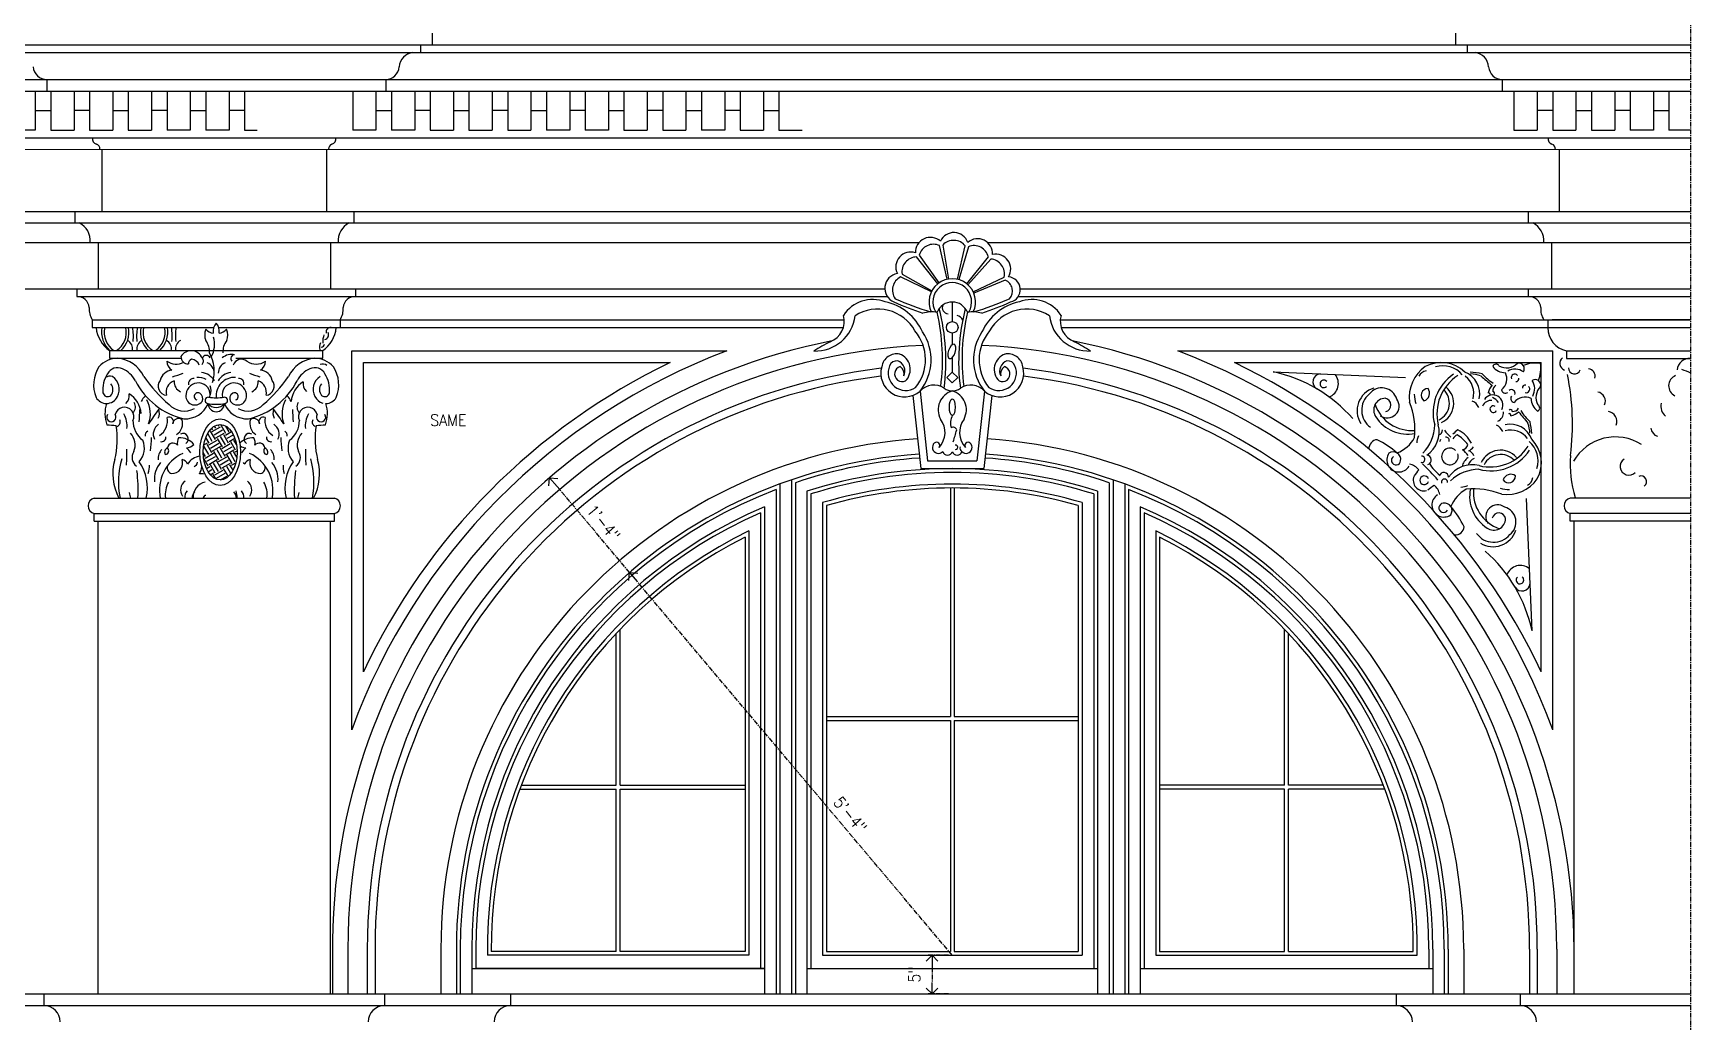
# Model space of a CAD drawing. Header units: inches. Extents: x 10 to 565, y 33 to 838.
# Drawn here: x 331 to 544.9, y 251.2 to 378.8 of the extents above; entities that cross this region are included whole.
import ezdxf

# ---------------------------------------------------------------- set-up
doc = ezdxf.new("R2010")
doc.units = ezdxf.units.IN
doc.header["$LTSCALE"] = 0.5
doc.header["$MEASUREMENT"] = 0
doc.linetypes.add('CENTER', pattern=[2, 1.25, -0.25, 0.25, -0.25])
for name, color, linetype in [('A-ANNO-DIMS', 7, 'Continuous'), ('A-ANNO-NOTE', 7, 'Continuous'), ('A-ANNO-NOTE-FINE', 8, 'Continuous'), ('A-ELEV', 2, 'Continuous'), ('A-ELEV-FNSH', 2, 'Continuous'), ('A-GLAZ-PRHT', 3, 'Continuous')]:
    doc.layers.add(name, color=color, linetype=linetype)
doc.styles.add('NOTE', font='romans.shx', dxfattribs={"width": 0.9})
doc.dimstyles.new('A5-16', dxfattribs={"dimscale": 16, "dimtxt": 0.09375, "dimasz": 0.09375, "dimexe": 0.03125, "dimexo": 0.03125, "dimgap": 0.03125, "dimtad": 1, "dimdec": 4, "dimzin": 3, "dimdsep": 46, "dimlunit": 4, "dimtxsty": 'NOTE', "dimblk1": 'OPEN90', "dimblk2": 'OPEN90', "dimsah": 1, "dimcen": 0.09375, "dimclrd": 256, "dimclre": 256, "dimclrt": 256, "dimaunit": 1, "dimadec": 3, "dimazin": 0, "dimtfac": 0.7, "dimtdec": 4, "dimtmove": 2, "dimatfit": 3, "dimldrblk": 'OPEN90', "dimfxl": 0, "dimfrac": 1, "dimtolj": 1, "dimtzin": 1, "dimlwd": -1, "dimlwe": -1, "dimarcsym": 0})
doc.dimstyles.new('A5-16$0', dxfattribs={"dimscale": 16, "dimtxt": 0.09375, "dimasz": 0.09375, "dimexe": 0.03125, "dimexo": 0.03125, "dimgap": 0.03125, "dimtad": 1, "dimdec": 4, "dimzin": 3, "dimdsep": 46, "dimlunit": 4, "dimtxsty": 'NOTE', "dimblk1": 'OPEN90', "dimblk2": 'OPEN90', "dimsah": 1, "dimcen": 0.09375, "dimclrd": 256, "dimclre": 256, "dimclrt": 256, "dimaunit": 1, "dimadec": 3, "dimazin": 0, "dimtfac": 0.7, "dimtdec": 4, "dimtmove": 2, "dimatfit": 3, "dimldrblk": 'OPEN90', "dimfxl": 0, "dimfrac": 1, "dimtolj": 1, "dimtzin": 1, "dimlwd": -1, "dimlwe": -1, "dimarcsym": 0})

# ---------------------------------------------------------------- blocks, each defined once
blk = doc.blocks.new('_Open90')
at = {"color": 0, "lineweight": -2}
for p, q in [((0, 0), (-1, 0)), ((-0.5, 0.5), (0, 0)), ((0, 0), (-0.5, -0.5))]:
    blk.add_line(p, q, dxfattribs=at)
blk = doc.blocks.new('*D81')
at = {"layer": 'A-ANNO-DIMS', "linetype": 'CENTER'}
for p, q in [((449.1, 259.81), (446.49, 259.81)), ((446.99, 258.31), (446.99, 256.31)), ((449.1, 254.81), (446.49, 254.81))]:
    blk.add_line(p, q, dxfattribs=at)
at = {"layer": 'Defpoints', "color": 0, "linetype": 'CENTER'}
for p in [(449.6, 259.81), (446.99, 254.81), (449.6, 254.81)]:
    blk.add_point(p, dxfattribs=at)
at = {"layer": 'A-ANNO-DIMS', "linetype": 'CENTER', "xscale": 1.5, "yscale": 1.5, "zscale": 1.5}
for p, rotation in [((446.99, 259.81), 90), ((446.99, 254.81), 270)]:
    blk.add_blockref('_Open90', p, dxfattribs=dict(at, rotation=rotation))
at = {"layer": 'A-ANNO-DIMS', "linetype": 'CENTER', "insert": (444.72, 257.31), "char_height": 1.5, "attachment_point": 5, "rotation": 90, "style": 'NOTE'}
blk.add_mtext('\\A1;5"', dxfattribs=at)
blk = doc.blocks.new('*D82')
at = {"layer": 'A-ANNO-DIMS', "linetype": 'CENTER'}
blk.add_line((449.6, 259.81), (408.92, 308.06), dxfattribs=at)
at = {"layer": 'Defpoints', "color": 0, "linetype": 'CENTER'}
for p in [(407.96, 309.21), (449.6, 259.81)]:
    blk.add_point(p, dxfattribs=at)
at = {"layer": 'A-ANNO-DIMS', "linetype": 'CENTER', "xscale": 1.5, "yscale": 1.5, "zscale": 1.5, "rotation": 130.1332899804169}
blk.add_blockref('_Open90', (407.96, 309.21), dxfattribs=at)
at = {"layer": 'A-ANNO-DIMS', "linetype": 'CENTER', "insert": (436.43, 277.94), "char_height": 1.5, "attachment_point": 5, "rotation": 310.1333, "style": 'NOTE'}
blk.add_mtext('\\A1;5\'-4"', dxfattribs=at)
blk = doc.blocks.new('*D83')
at = {"layer": 'A-ANNO-DIMS', "linetype": 'CENTER'}
blk.add_line((407.96, 309.21), (398.61, 320.3), dxfattribs=at)
at = {"layer": 'Defpoints', "color": 0, "linetype": 'CENTER'}
for p in [(397.64, 321.44), (407.96, 309.21)]:
    blk.add_point(p, dxfattribs=at)
at = {"layer": 'A-ANNO-DIMS', "linetype": 'CENTER', "xscale": 1.5, "yscale": 1.5, "zscale": 1.5, "rotation": 130.1332899804154}
blk.add_blockref('_Open90', (397.64, 321.44), dxfattribs=at)
at = {"layer": 'A-ANNO-DIMS', "linetype": 'CENTER', "insert": (404.59, 315.62), "char_height": 1.5, "attachment_point": 5, "rotation": 310.1333, "style": 'NOTE'}
blk.add_mtext('\\A1;1\'-4"', dxfattribs=at)

msp = doc.modelspace()

# ---------------------------------------------------------------- hatches: boundary and pattern name
at = {"layer": 'A-ELEV-FNSH'}
h = msp.add_hatch(dxfattribs=at)
h.set_pattern_fill('EARTH', color=256, scale=5, angle=30, style=0)
h.set_pattern_definition([(30, (-2.5947, -2.3185), (0.4575318, 1.7075318), [1.25, -1.25]), (30, (-2.8291, -1.9126), (0.4575318, 1.7075318), [1.25, -1.25]), (30, (-3.0635, -1.5066), (0.4575318, 1.7075318), [1.25, -1.25]), (120, (-3.0063, -1.2932), (-1.7075318, 0.4575318), [1.25, -1.25]), (120, (-2.6004, -1.0588), (-1.7075318, 0.4575318), [1.25, -1.25]), (120, (-2.1944, -0.8244), (-1.7075318, 0.4575318), [1.25, -1.25])])
edge = h.paths.add_edge_path()
edge.add_ellipse((355.11896, 324.73193), major_axis=(0, -3.57769), ratio=0.609529542, start_angle=0, end_angle=360)

# ---------------------------------------------------------------- linework, layer by layer
at = {"layer": 'A-ANNO-NOTE-FINE', "linetype": 'CENTER'}
msp.add_line((544.85043, 570.38376), (544.85043, 37.57692), dxfattribs=at)
at = {"layer": 'A-ELEV'}
for p, q in [((382.4794, 378.80969), (382.4794, 377.30969)), ((514.56335, 378.80969), (514.56335, 377.30969)), ((228.47461, 377.31194), (544.85043, 377.31194)), ((380.9794, 377.30969), (380.9794, 376.30969)), ((516.06335, 377.30969), (516.06335, 376.30969)), ((229.97461, 376.31194), (544.85043, 376.31194)), ((234.47461, 372.81194), (544.85043, 372.81194)), ((332.72777, 372.80969), (332.72777, 371.30969)), ((376.4794, 372.80969), (376.4794, 371.30969)), ((520.56335, 372.80969), (520.56335, 371.30969)), ((234.47461, 371.31194), (544.85043, 371.31194)), ((331.25677, 371.31194), (331.25677, 366.31194)), ((333.25677, 371.31194), (333.25677, 366.31194)), ((336.25677, 371.31194), (336.25677, 366.31194)), ((338.25677, 371.31194), (338.25677, 366.31194)), ((341.25677, 371.31194), (341.25677, 366.31194)), ((343.25677, 371.31194), (343.25677, 366.31194)), ((346.25677, 371.31194), (346.25677, 366.31194)), ((348.25677, 371.31194), (348.25677, 366.31194)), ((351.25677, 371.31194), (351.25677, 366.31194)), ((353.25677, 371.31194), (353.25677, 366.31194)), ((356.25677, 371.31194), (356.25677, 366.31194)), ((358.25677, 371.31194), (358.25677, 366.31194)), ((372.22624, 371.31194), (372.22624, 366.31194)), ((375.22624, 371.31194), (375.22624, 366.31194)), ((377.22624, 371.31194), (377.22624, 366.31194)), ((380.22624, 371.31194), (380.22624, 366.31194)), ((382.22624, 371.31194), (382.22624, 366.31194)), ((385.22624, 371.31194), (385.22624, 366.31194)), ((387.22624, 371.31194), (387.22624, 366.31194)), ((390.22624, 371.31194), (390.22624, 366.31194)), ((392.22624, 371.31194), (392.22624, 366.31194)), ((395.22624, 371.31194), (395.22624, 366.31194)), ((397.22624, 371.31194), (397.22624, 366.31194)), ((400.22624, 371.31194), (400.22624, 366.31194)), ((402.22624, 371.31194), (402.22624, 366.31194)), ((405.22624, 371.31194), (405.22624, 366.31194)), ((407.22624, 371.31194), (407.22624, 366.31194)), ((410.22624, 371.31194), (410.22624, 366.31194)), ((412.22624, 371.31194), (412.22624, 366.31194)), ((415.22624, 371.31194), (415.22624, 366.31194)), ((417.22624, 371.31194), (417.22624, 366.31194)), ((420.22624, 371.31194), (420.22624, 366.31194)), ((422.22624, 371.31194), (422.22624, 366.31194)), ((425.22624, 371.31194), (425.22624, 366.31194)), ((427.22624, 371.31194), (427.22624, 366.31194)), ((522.09235, 371.31194), (522.09235, 366.31194)), ((525.09235, 371.31194), (525.09235, 366.31194)), ((527.09235, 371.31194), (527.09235, 366.31194)), ((530.09235, 371.31194), (530.09235, 366.31194)), ((532.09235, 371.31194), (532.09235, 366.31194)), ((535.09235, 371.31194), (535.09235, 366.31194)), ((537.09235, 371.31194), (537.09235, 366.31194)), ((540.09235, 371.31194), (540.09235, 366.31194)), ((542.09235, 371.31194), (542.09235, 366.31194)), ((331.25677, 368.81194), (333.25677, 368.81194)), ((338.25677, 368.81194), (336.25677, 368.81194)), ((341.25677, 368.81194), (343.25677, 368.81194)), ((348.25677, 368.81194), (346.25677, 368.81194)), ((351.25677, 368.81194), (353.25677, 368.81194)), ((358.25677, 368.81194), (356.25677, 368.81194)), ((375.22624, 368.81194), (377.22624, 368.81194)), ((382.22624, 368.81194), (380.22624, 368.81194)), ((385.22624, 368.81194), (387.22624, 368.81194)), ((392.22624, 368.81194), (390.22624, 368.81194)), ((395.22624, 368.81194), (397.22624, 368.81194)), ((402.22624, 368.81194), (400.22624, 368.81194)), ((405.22624, 368.81194), (407.22624, 368.81194)), ((412.22624, 368.81194), (410.22624, 368.81194)), ((415.22624, 368.81194), (417.22624, 368.81194)), ((422.22624, 368.81194), (420.22624, 368.81194)), ((425.22624, 368.81194), (427.22624, 368.81194)), ((527.09235, 368.81194), (525.09235, 368.81194)), ((530.09235, 368.81194), (532.09235, 368.81194)), ((537.09235, 368.81194), (535.09235, 368.81194)), ((540.09235, 368.81194), (542.09235, 368.81194)), ((331.25677, 366.31194), (328.25677, 366.31194)), ((333.25677, 366.31194), (336.25677, 366.31194)), ((338.25677, 366.31194), (341.25677, 366.31194)), ((343.25677, 366.31194), (346.25677, 366.31194)), ((351.25677, 366.31194), (348.25677, 366.31194)), ((356.25677, 366.31194), (353.25677, 366.31194)), ((358.25677, 366.31194), (359.87056, 366.31194)), ((375.22624, 366.31194), (372.22624, 366.31194)), ((380.22624, 366.31194), (377.22624, 366.31194)), ((382.22624, 366.31194), (385.22624, 366.31194)), ((387.22624, 366.31194), (390.22624, 366.31194)), ((392.22624, 366.31194), (395.22624, 366.31194)), ((400.22624, 366.31194), (397.22624, 366.31194)), ((405.22624, 366.31194), (402.22624, 366.31194)), ((407.22624, 366.31194), (410.22624, 366.31194)), ((412.22624, 366.31194), (415.22624, 366.31194)), ((420.22624, 366.31194), (417.22624, 366.31194)), ((422.22624, 366.31194), (425.22624, 366.31194)), ((427.22624, 366.31194), (430.22624, 366.31194)), ((522.09235, 366.31194), (525.09235, 366.31194)), ((527.09235, 366.31194), (530.09235, 366.31194)), ((532.09235, 366.31194), (535.09235, 366.31194)), ((540.09235, 366.31194), (537.09235, 366.31194)), ((544.85043, 366.31194), (542.09235, 366.31194)), ((238.47461, 365.31194), (544.85043, 365.31194)), ((239.93143, 363.82499), (544.85043, 363.81349)), ((339.85043, 363.82122), (339.85043, 355.81194)), ((368.85043, 363.82013), (368.85043, 355.81194)), ((527.93916, 363.82794), (527.93916, 355.81194)), ((235.94647, 355.81194), (544.85043, 355.81194)), ((336.35043, 355.81194), (336.35043, 354.31194)), ((372.35043, 355.80969), (372.35043, 354.30969)), ((523.93916, 355.81194), (523.93916, 354.31194)), ((237.44647, 354.31194), (544.85043, 354.31194)), ((239.94647, 351.81194), (445.33175, 351.81194)), ((339.35043, 351.81194), (339.35043, 345.81194)), ((369.35043, 351.81194), (369.35043, 345.81194)), ((454.13023, 351.81194), (544.85043, 351.81194)), ((526.93916, 351.81194), (526.93916, 345.81194)), ((242.85043, 345.81194), (440.89634, 345.81194)), ((336.60358, 345.80969), (336.60358, 344.80969)), ((336.60358, 344.80969), (372.60358, 344.80969)), ((372.60358, 345.80969), (372.60358, 344.80969)), ((372.60358, 344.80969), (441.22883, 344.80969)), ((458.10017, 344.80969), (544.85043, 344.80969)), ((458.36881, 345.81194), (544.85043, 345.81194)), ((523.93916, 345.80969), (523.93916, 344.80969)), ((338.60358, 341.80969), (370.60358, 341.80969)), ((338.60358, 341.80969), (338.60358, 340.80969)), ((338.60358, 340.80969), (354.28672, 340.80969)), ((354.9342, 340.80969), (370.60358, 340.80969)), ((370.60358, 341.80969), (370.60358, 340.80969)), ((370.60358, 341.80969), (435.66263, 341.80969)), ((370.60358, 340.80969), (435.5533, 340.80969)), ((463.53822, 341.80969), (544.85043, 341.80969)), ((463.64755, 340.80969), (544.85043, 340.80969)), ((526.43918, 341.80969), (526.43918, 340.80969)), ((544.85043, 341.80969), (527.03188, 341.80969)), ((340.85358, 336.85077), (350.06966, 336.85077)), ((340.85364, 337.85077), (368.35358, 337.85077)), ((340.85384, 337.85077), (340.85384, 336.85077)), ((357.13469, 336.85077), (368.35358, 336.85077)), ((368.35358, 336.85077), (368.35358, 337.85077)), ((372.10358, 337.80969), (420.50953, 337.80969)), ((372.10358, 288.89594), (372.10358, 337.80969)), ((373.60358, 296.38861), (373.60358, 336.30969)), ((373.60358, 336.30969), (413.19489, 336.30969)), ((478.69132, 337.80969), (527.09727, 337.80969)), ((486.00596, 336.30969), (525.59727, 336.30969)), ((525.59727, 296.38861), (525.59727, 336.30969)), ((527.09727, 288.89594), (527.09727, 337.80969)), ((528.85043, 337.80969), (528.85043, 336.83072)), ((528.85043, 337.80969), (544.85043, 337.80969)), ((528.85043, 336.83072), (544.85043, 336.83072)), ((428.85043, 321.15508), (428.85043, 254.81194)), ((470.35043, 321.15508), (470.35043, 254.81194)), ((338.85043, 318.80969), (369.85043, 318.80969)), ((426.85043, 319.89703), (426.85043, 254.81194)), ((427.35043, 320.62004), (427.35043, 254.81194)), ((429.35043, 320.79684), (429.35043, 254.81194)), ((430.85043, 319.70908), (430.85043, 254.81194)), ((431.35043, 319.34201), (431.35043, 258.11223)), ((467.85043, 319.34201), (467.85043, 258.11223)), ((468.35043, 319.70908), (468.35043, 254.81194)), ((469.85043, 320.79684), (469.85043, 254.81194)), ((471.85043, 320.62004), (471.85043, 254.81194)), ((472.35043, 319.89703), (472.35043, 254.81194)), ((544.85043, 318.80969), (529.35043, 318.80969)), ((338.85043, 315.80969), (338.85043, 316.80969)), ((338.85043, 316.80969), (369.85043, 316.80969)), ((369.85043, 315.80969), (369.85043, 316.80969)), ((424.85043, 316.9122), (424.85043, 258.11223)), ((425.35043, 317.67305), (425.35043, 254.81194)), ((473.85043, 317.67305), (473.85043, 254.81194)), ((474.35043, 316.9122), (474.35043, 258.11223)), ((529.35043, 315.80969), (529.35043, 316.80969)), ((544.85043, 316.80969), (529.35043, 316.80969)), ((338.85043, 315.80969), (369.85043, 315.80969)), ((339.35043, 254.81194), (339.35043, 315.80969)), ((369.35043, 254.81194), (369.35043, 315.80969)), ((544.85043, 315.80969), (529.35043, 315.80969)), ((529.85043, 254.81194), (529.85043, 315.80969)), ((369.60358, 259.90147), (369.60358, 254.81194)), ((371.60043, 260.61223), (371.60043, 254.81194)), ((374.10043, 260.61223), (374.10043, 254.81194)), ((375.10043, 260.61223), (375.10043, 254.81194)), ((383.60043, 260.61223), (383.60043, 254.81194)), ((385.60043, 260.61223), (385.60043, 254.81194)), ((386.10043, 260.61223), (386.10043, 254.81194)), ((387.60043, 260.61223), (387.60043, 254.81194)), ((388.10043, 260.61223), (388.10043, 258.11223)), ((511.10043, 260.61223), (511.10043, 258.11223)), ((511.60043, 260.61223), (511.60043, 254.81194)), ((513.10043, 260.61223), (513.10043, 254.81194)), ((513.60043, 260.61223), (513.60043, 254.81194)), ((515.60043, 260.61223), (515.60043, 254.81194)), ((524.10043, 260.61223), (524.10043, 254.81194)), ((525.10043, 260.61223), (525.10043, 254.81194)), ((527.60043, 260.61223), (527.60043, 254.81194)), ((387.60043, 258.11223), (425.35043, 258.11223)), ((425.35043, 258.11223), (388.10043, 258.11223)), ((430.85043, 258.11223), (468.35043, 258.11223)), ((473.85043, 258.11223), (511.60043, 258.11223)), ((143.44647, 254.81194), (544.85043, 254.81194)), ((332.3812, 254.81194), (332.3812, 253.31194)), ((376.31965, 254.81194), (376.31965, 253.31194)), ((392.57281, 254.81194), (392.57281, 253.31194)), ((506.8812, 254.81194), (506.8812, 253.31194)), ((522.8812, 254.81194), (522.8812, 253.31194)), ((143.44647, 253.31194), (544.85043, 253.31194))]:
    msp.add_line(p, q, dxfattribs=at)
for centre, radius, start, end in [((332.78406, 374.61837), 1.80955, 185.094531, 268.2172857), ((376.4231, 374.61837), 1.80955, 271.7827143, 354.905469), ((380.22105, 374.32435), 2, 96.9399312, 176.1774463), ((516.82169, 374.32435), 2, 3.8225537, 83.0600688), ((520.61965, 374.61837), 1.80955, 185.094531, 268.2172857), ((339.32852, 365.17429), 0.69503, 168.7662466, 255.8966922), ((338.858, 363.8181), 0.74563, 0.240314, 66.1781624), ((369.84285, 363.8181), 0.74563, 113.8218376, 179.759686), ((369.37234, 365.17429), 0.69503, 284.1033078, 11.2337534), ((527.1641, 365.17429), 0.69503, 168.7662466, 255.8966922), ((526.69358, 363.8181), 0.74563, 359.353784, 66.1781624), ((335.79119, 352.01235), 2.56707, 355.5224479, 63.6119605), ((372.90966, 352.01235), 2.56707, 116.3880395, 184.4775521), ((523.37993, 352.01235), 2.56707, 355.5224479, 63.6119605), ((336.70513, 343.29682), 1.51628, 4.0934716, 93.8398756), ((372.50204, 343.29682), 1.51628, 86.1601244, 175.9065284), ((524.04071, 343.29682), 1.51628, 4.0934716, 93.8398756), ((340.80622, 343.18708), 2.59785, 175.1868442, 212.0191393), ((368.40094, 343.18708), 2.59785, 327.9808607, 4.8131558), ((528.14181, 343.18708), 2.59785, 175.1868442, 212.0191393), ((343.21646, 341.24525), 4.13586, 186.0451037, 235.1591468), ((365.99052, 341.24531), 4.13606, 304.8432171, 353.9542978), ((529.52524, 340.8211), 3.08609, 180.2117306, 257.3694005), ((449.60043, 260.61223), 80, 101.1626214, 180.5090494), ((449.60043, 260.61223), 78, 92.7673259, 180), ((449.60043, 260.61223), 78, 0, 87.2326741), ((449.29932, 260.10855), 80.55268, 0.3582594, 78.6966124), ((341.9105, 333.63019), 3.22058, 90, 139.1265404), ((367.29666, 333.63019), 3.22058, 40.8734596, 90), ((449.60043, 260.61223), 82.49684, 110.6482888, 159.9496366), ((449.60043, 260.61223), 83.99684, 115.6845162, 154.7907531), ((449.60043, 260.61223), 82.49684, 20.0503634, 69.3517112), ((449.60043, 260.61223), 83.99684, 25.2092469, 64.3154838), ((343.01064, 333.42111), 4.22678, 146.764886, 202.4719967), ((366.19653, 333.42111), 4.22678, 337.5280033, 33.235114), ((449.60043, 260.61223), 75.5, 96.9680203, 180), ((449.60043, 260.61223), 74.5, 97.0948054, 180), ((449.60043, 260.61223), 75.5, 0, 83.0319797), ((449.60043, 260.61223), 74.5, 0, 82.9051946), ((340.48982, 332.59319), 1.59333, 209.6280819, 268.4667845), ((368.71735, 332.59319), 1.59333, 271.5332155, 330.3719181), ((344.52486, 329.71129), 4.2766, 162.2059165, 199.7292631), ((364.68231, 329.71129), 4.2766, 340.2707369, 17.7940835), ((342.60937, 351.40943), 23.23782, 264.7901985, 267.7689725), ((330.41643, 326.4613), 11.4198, 346.4194237, 8.7028678), ((378.79074, 326.4613), 11.4198, 171.2971322, 193.5805763), ((366.5978, 351.40943), 23.23782, 272.2310275, 275.2098015), ((449.60043, 260.61223), 66, 93.8998947, 180), ((449.60043, 260.61223), 66, 0, 86.1001053), ((347.91945, 321.93863), 6.66198, 163.9564642, 208.0129101), ((361.28772, 321.93863), 6.66198, 331.9870899, 16.0435358), ((449.60043, 260.61223), 64, 93.8266183, 180), ((449.60043, 260.61223), 63.5, 93.8075773, 108.5962718), ((449.60043, 260.61223), 63.5, 71.4037282, 86.1924227), ((449.60043, 260.61223), 64, 0, 86.1733817), ((449.60043, 260.61223), 62, 72.3970267, 107.6029733), ((449.60043, 260.61223), 61.5, 72.7376172, 107.2623828), ((339.10043, 317.80969), 1.03078, 104.0362435, 255.9637565), ((369.60043, 317.80969), 1.03078, 284.0362435, 75.9637565), ((449.60043, 260.61223), 63.5, 110.9938486, 180), ((449.60043, 260.61223), 63.5, 0, 69.0061514), ((529.60043, 317.80969), 1.03078, 104.0362435, 255.9637565), ((449.60043, 260.61223), 62, 113.0247693, 180), ((449.60043, 260.61223), 61.5, 113.7307425, 180), ((449.60043, 260.61223), 62, 0, 66.9752307), ((449.60043, 260.61223), 61.5, 0, 66.2692575), ((332.3812, 251.21194), 2.1, 0, 90), ((376.31965, 251.21194), 2.1, 90, 180), ((392.57281, 251.21194), 2.1, 90, 180), ((506.8812, 251.21194), 2.1, 0, 90), ((522.8812, 251.21194), 2.1, 0, 90)]:
    msp.add_arc(centre, radius, start, end, dxfattribs=at)
at = {"layer": 'A-ELEV-FNSH'}
for p, q in [((448.95567, 347.05027), (447.96586, 351.38691)), ((448.371, 351.46195), (449.11392, 347.08067)), ((450.29244, 347.03947), (451.27683, 351.35237)), ((451.67363, 351.24869), (450.44758, 346.99828)), ((447.74329, 346.47644), (444.98792, 349.93156)), ((445.32355, 350.16857), (447.8729, 346.57306)), ((451.48794, 346.45218), (454.26081, 349.92924)), ((454.57153, 349.66058), (451.60951, 346.34829)), ((446.90069, 345.42858), (442.91327, 347.34882)), ((443.11503, 347.70754), (446.97524, 345.57241)), ((452.3095, 345.40913), (456.29193, 347.32697)), ((456.44155, 346.94656), (452.37415, 345.26337)), ((449.60043, 344.10733), (449.60043, 341.58137)), ((449.60043, 340.10041), (449.60043, 338.60855)), ((449.60043, 336.93313), (449.60043, 335.07847)), ((491.00268, 335.11101), (508.09672, 334.38359)), ((444.49896, 332.0588), (445.53242, 322.61223)), ((445.43786, 332.61726), (446.42302, 323.61223)), ((453.76299, 332.61726), (452.77783, 323.61223)), ((454.70189, 332.0588), (453.66843, 322.61223)), ((446.42302, 323.61223), (452.77783, 323.61223)), ((445.53242, 322.61223), (453.66843, 322.61223)), ((524.42155, 301.68075), (523.69995, 318.77504))]:
    msp.add_line(p, q, dxfattribs=at)
msp.add_lwpolyline([(449.60043, 333.66426), (448.89332, 334.37136), (449.60043, 335.07847), (450.30753, 334.37136)], close=True, dxfattribs=at)
msp.add_circle((449.60043, 340.84089), 0.74048, dxfattribs=at)
for centre, radius, start, end in [((449.79875, 351.15034), 1.92261, 19.9679969, 154.7333519), ((446.76926, 350.53522), 1.92261, 47.4694275, 182.2347824), ((447.17102, 349.6363), 1.92261, 65.5801539, 163.9279664), ((449.77651, 350.15009), 1.92261, 38.7068209, 136.9738704), ((452.8709, 350.35918), 1.92261, 356.3838569, 131.1492119), ((452.39473, 349.46643), 1.92261, 13.9289049, 112.0283219), ((444.23459, 348.63816), 1.92261, 71.3909893, 206.1563443), ((445.01384, 348.00912), 1.92261, 90.7723137, 189.0247538), ((454.41517, 347.74434), 1.92261, 347.4620917, 85.3349422), ((455.2229, 348.36475), 1.92261, 328.2569708, 103.0223257), ((442.81724, 345.89291), 1.92261, 99.2298416, 247.2116163), ((443.80404, 345.64502), 1.92261, 117.6012663, 214.973854), ((449.60043, 344.12038), 3, 334.5294288, 205.4705712), ((449.60043, 344.12038), 2.5, 328.2809608, 211.7190392), ((455.84368, 345.55419), 1.51531, 318.1386925, 66.7616158), ((456.72794, 345.71463), 1.64376, 284.096823, 85.4643299), ((439.33566, 339.95503), 4.4815, 68.9242432, 147.3254994), ((458.29616, 380.7305), 39.59422, 246.0584289, 253.1856829), ((440.9047, 380.7305), 39.59422, 286.8143171, 293.9415711), ((459.86519, 339.95503), 4.4815, 32.6745006, 111.0757568), ((431.92019, 342.96947), 5.185, 268.0883457, 353.0406791), ((432.86711, 341.60936), 2.80269, 290.1847212, 15.8416729), ((440.00893, 337.74446), 5.45759, 28.9056082, 122.6192294), ((439.5416, 337.4549), 6.82809, 24.2567304, 78.1202439), ((458.14009, 380.30791), 39.59422, 246.0584289, 251.8483504), ((446.98362, 338.03508), 4.79603, 82.063982, 104.2239838), ((449.60043, 342.00142), 2.10591, 21.849655, 158.150345), ((421.26121, 336.70195), 27.07678, 352.6272583, 12.9832203), ((421.55822, 336.47155), 27.22116, 352.6803574, 14.4567947), ((449.12957, 343.38973), 0.81514, 156.0181912, 264.6231262), ((450.03461, 341.4188), 0.97812, 21.6186658, 78.9590014), ((477.64263, 336.47155), 27.22116, 165.5432053, 187.3196426), ((477.93964, 336.70195), 27.07678, 167.0167797, 187.3727417), ((452.21723, 338.03508), 4.79603, 75.7760162, 97.936018), ((441.06076, 380.30791), 39.59422, 288.1516496, 293.9415711), ((459.65925, 337.4549), 6.82809, 101.8797561, 155.7432696), ((459.19192, 337.74446), 5.45759, 57.3807706, 151.0943918), ((467.28066, 342.96947), 5.185, 186.9593209, 271.9116543), ((466.33374, 341.60936), 2.80269, 164.1583271, 249.8152788), ((343.02217, 340.21935), 3.21133, 169.4070377, 227.5247591), ((343.02217, 340.21935), 2.86982, 168.1291358, 235.6230181), ((340.13709, 340.21935), 2.86982, 304.3769819, 11.8708642), ((340.13709, 340.21935), 3.21133, 312.4752409, 10.5929623), ((338.44103, 339.73899), 5.47846, 352.5913028, 11.2703581), ((349.80473, 339.73899), 5.47846, 168.7296419, 187.4086972), ((348.02934, 340.21935), 3.21133, 169.4070377, 227.5247591), ((348.02934, 340.21935), 2.86982, 168.1291358, 235.6230181), ((345.14426, 340.21935), 2.86982, 304.3769819, 11.8708642), ((345.14426, 340.21935), 3.21133, 312.4752409, 10.5929623), ((343.44821, 339.73899), 5.47846, 352.5913028, 11.2703581), ((354.8119, 339.73899), 5.47846, 168.7296419, 187.4086972), ((354.92494, 339.84575), 1.80871, 155.5744742, 203.1651702), ((354.54222, 341.79599), 1.74457, 223.5649736, 259.5303353), ((355.88764, 340.30743), 1.67786, 139.5697698, 187.77443), ((353.33328, 340.30743), 1.67786, 352.22557, 40.4302302), ((354.6787, 341.79599), 1.74457, 280.4696647, 316.4350264), ((354.29598, 339.84575), 1.80871, 336.8348298, 24.4255258), ((368.50072, 339.89325), 0.61292, 282.0001005, 27.0328915), ((369.37726, 340.24114), 0.60148, 85.606661, 194.7308141), ((440.38068, 336.67603), 5.75759, 321.1722563, 40.0720221), ((440.39913, 336.66264), 6.46173, 321.2405272, 33.8297328), ((458.80172, 336.66264), 6.46173, 146.1702672, 218.7594728), ((458.82017, 336.67603), 5.75759, 139.9279779, 218.8277437), ((342.58308, 338.06298), 1.23844, 350.1337464, 61.8708896), ((345.58335, 338.06298), 1.23844, 118.1291104, 189.8662536), ((347.59026, 338.06298), 1.23844, 350.1337464, 61.8708896), ((350.59052, 338.06298), 1.23844, 118.1291104, 189.8662536), ((351.47614, 337.72565), 2.27456, 355.4823725, 38.2633861), ((351.08855, 338.67046), 3.30547, 330.916275, 15.848942), ((357.74478, 337.72565), 2.27456, 141.7366139, 184.5176275), ((369.06565, 338.29718), 1.11868, 151.3358642, 197.7738984), ((368.08343, 338.80488), 0.52155, 279.3067794, 344.6160621), ((371.15523, 339.02194), 2.7877, 162.0920215, 184.7320999), ((448.64421, 310.61409), 31.99835, 117.5703671, 121.8743359), ((450.55664, 310.61409), 31.99835, 58.1256641, 62.4296329), ((341.57128, 332.79221), 4.07271, 24.9747343, 85.2221995), ((349.44834, 338.18371), 2.08736, 234.7916115, 297.4073833), ((349.67592, 336.50806), 1.43137, 181.1949725, 236.2254371), ((350.9511, 337.0394), 0.9014, 177.402805, 273.7478439), ((351.37302, 336.28768), 1.54171, 21.7074002, 149.0641747), ((351.66744, 336.11302), 0.65797, 112.5669933, 177.6568266), ((351.35574, 335.58455), 1.13761, 19.9098014, 87.0172557), ((352.42795, 336.47319), 0.53895, 305.6477842, 45.5467363), ((353.31808, 336.68266), 0.54182, 22.4486235, 161.1279346), ((352.92764, 334.96312), 1.40667, 358.0588795, 68.5387487), ((349.44994, 335.18491), 4.90166, 342.7491275, 28.7640832), ((356.28565, 334.96312), 1.40667, 111.4612513, 181.9411205), ((356.57019, 335.63856), 1.71679, 75.9535064, 133.2238076), ((356.95746, 336.83444), 0.47049, 86.416305, 227.5518088), ((357.85756, 335.58455), 1.13761, 51.7730154, 160.0901986), ((359.76495, 338.18371), 2.08736, 234.7916115, 305.2083885), ((359.53737, 336.50806), 1.43137, 303.7745629, 358.8050275), ((367.6433, 332.79127), 4.07427, 94.8805731, 155.0208987), ((368.33264, 335.1806), 0.92839, 52.1896047, 110.8856607), ((442.43946, 335.46161), 1.97022, 78.4154579, 171.3063477), ((443.60775, 334.96921), 2.28144, 156.4203746, 303.4722725), ((442.43928, 335.52391), 0.98949, 83.1497134, 158.793342), ((442.08369, 335.18082), 1.40758, 334.5310167, 70.3381366), ((442.08706, 335.41565), 2.09629, 314.6019278, 70.5006099), ((455.5931, 334.96921), 2.28144, 236.5277275, 23.5796254), ((457.11379, 335.41565), 2.09629, 109.4993901, 225.3980722), ((457.11716, 335.18082), 1.40758, 109.6618634, 205.4689833), ((456.7614, 335.46161), 1.97022, 8.6936523, 101.5845421), ((456.76157, 335.52391), 0.98949, 21.206658, 96.8502866), ((512.69526, 331.96527), 4.33943, 45.6267393, 118.3535089), ((512.91066, 332.56062), 3.31834, 40.7689549, 106.5055025), ((519.76798, 335.6488), 0.43908, 29.5700069, 158.792104), ((521.12333, 337.57698), 1.96896, 240.3697903, 316.1342624), ((522.69422, 335.49823), 0.73016, 328.2054548, 101.9622966), ((524.88796, 332.14378), 4.09782, 81.1913052, 112.9255636), ((521.46579, 335.56712), 4.09782, 337.0549341, 8.7891925), ((528.94584, 336.18946), 0.94134, 129.2609263, 248.7003734), ((544.75136, 335.23222), 1.60031, 87.2768261, 175.6169225), ((343.84297, 332.76461), 3.87295, 147.712505, 185.3665516), ((340.88065, 333.62127), 0.92839, 69.1143393, 127.8103953), ((341.88503, 334.16356), 1.47683, 64.2757553, 153.0264417), ((340.17142, 332.86044), 1.93213, 330.9129618, 57.427037), ((341.0814, 332.3068), 3.49934, 28.0260673, 65.6171194), ((352.55782, 338.20991), 9.40676, 206.9199095, 257.0240366), ((361.42534, 345.78313), 19.70428, 214.8915539, 229.1310201), ((348.30937, 333.26189), 1.19422, 141.5874315, 263.7789039), ((349.04607, 333.60753), 1.71876, 95.5382894, 166.6674347), ((349.65352, 332.46974), 1.52559, 108.1909221, 195.0070019), ((344.26693, 350.1461), 16.37082, 286.7548966, 291.7116699), ((350.65544, 333.84903), 1.47984, 177.2868863, 243.9173882), ((351.69402, 333.57407), 0.66495, 85.6229774, 192.3820123), ((352.22451, 331.98235), 2.40607, 62.8442036, 92.8352965), ((352.54753, 332.92755), 2.07996, 28.4706421, 85.2201315), ((356.98878, 331.98235), 2.40607, 87.1647035, 185.3000892), ((356.66576, 332.92755), 2.07996, 94.7798685, 151.5293579), ((357.51927, 333.57407), 0.66495, 347.6179877, 94.3770226), ((356.65547, 338.20991), 9.40676, 282.9759634, 333.0800905), ((364.94636, 350.1461), 16.37082, 248.2883301, 253.2451034), ((358.55786, 333.84903), 1.47984, 296.0826118, 2.7131137), ((359.55977, 332.46974), 1.52559, 344.9929981, 71.8090779), ((360.16723, 333.60753), 1.71876, 13.3325653, 84.4617106), ((347.78796, 345.78313), 19.70428, 310.8689799, 325.1084461), ((360.90392, 333.26189), 1.19422, 276.2210961, 38.4125685), ((367.6555, 330.93592), 3.40223, 122.1934346, 174.1619636), ((368.1319, 332.3068), 3.49934, 114.3828806, 151.9739327), ((367.16546, 333.56368), 1.34627, 169.2379476, 228.2591172), ((367.32826, 334.16356), 1.47683, 26.9735583, 115.7242447), ((369.04188, 332.86044), 1.93213, 122.572963, 209.0870382), ((365.37032, 332.76461), 3.87295, 354.6334484, 32.287495), ((443.43123, 334.92242), 3.0562, 164.1054795, 311.0394857), ((443.14066, 334.81726), 0.9872, 105.1368362, 295.0738982), ((442.29274, 334.84683), 1.09585, 345.6662777, 57.4174789), ((455.76963, 334.92242), 3.0562, 228.9605143, 15.8945205), ((456.0602, 334.81726), 0.9872, 244.9261018, 74.8631638), ((456.90811, 334.84683), 1.09585, 122.5825211, 194.3337223), ((486.9859, 316.48866), 19.05063, 41.3327877, 77.827987), ((497.18278, 333.80681), 1.04678, 93.9554042, 238.239294), ((497.54742, 333.54829), 0.48889, 37.5046615, 316.765752), ((497.55494, 333.59828), 1.87278, 291.5879492, 38.730859), ((513.37217, 331.85079), 4.79232, 124.8394556, 187.8634338), ((511.01525, 333.8424), 1.40022, 100.1326925, 150.5785383), ((517.6212, 329.81751), 5.97456, 123.8343661, 195.1573453), ((517.97236, 329.69189), 5.83003, 122.3813008, 194.1050196), ((514.67914, 332.27068), 2.98732, 347.524571, 69.4050259), ((514.11381, 332.31712), 2.78662, 345.3454373, 52.4814512), ((515.33414, 322.45543), 12.67039, 77.9115154, 84.9671598), ((516.38664, 330.85856), 3.96604, 69.3435331, 88.535719), ((553.19981, 375.60842), 54.18804, 229.2302974, 231.2099479), ((522.75029, 339.05323), 6.3556, 221.4642029, 238.316249), ((520.99313, 337.00416), 2.02564, 216.2057235, 269.6204108), ((519.39958, 334.19532), 1.7636, 307.6950244, 26.3669877), ((522.23971, 333.52468), 1.91841, 55.9153787, 119.7252236), ((522.18605, 334.34706), 0.45633, 38.560148, 197.8309062), ((522.37094, 334.20898), 0.35377, 260.2945176, 12.3177482), ((524.8195, 333.37223), 0.73016, 348.0182011, 121.7750429), ((522.84579, 332.91839), 1.91841, 330.2552741, 34.065119), ((497.51435, 328.3271), 32.12274, 352.8391513, 11.5143058), ((529.88896, 335.59139), 0.76683, 177.9943863, 342.0076135), ((531.65292, 334.58538), 0.90335, 341.5638301, 85.8645948), ((543.4701, 333.29118), 1.4205, 112.0955433, 244.0179786), ((540.27999, 325.54333), 10.45539, 63.6822524, 70.4910694), ((340.60947, 332.5294), 0.6353, 191.5325427, 308.5348074), ((340.45285, 332.56592), 1.54772, 270, 335.3804274), ((340.0693, 332.80034), 1.21066, 320.6331133, 38.3695921), ((342.04171, 332.00435), 1.34627, 311.7408828, 10.7620524), ((341.55167, 329.37659), 3.40223, 5.8380364, 57.8065654), ((347.13871, 330.30398), 2.40984, 134.7105019, 156.0563422), ((351.85101, 331.99034), 1.16681, 167.4287329, 323.1336643), ((352.33228, 332.03144), 1.63403, 86.7899495, 172.5148761), ((352.24019, 331.92842), 0.4731, 60.6339772, 250.7778311), ((352.3298, 332.17586), 1.49, 347.0323209, 86.383775), ((352.05513, 331.64509), 0.81108, 334.0605806, 59.0557954), ((353.56933, 331.40976), 0.40348, 85.9132795, 255.3999977), ((354.61668, 341.40558), 9.64729, 263.9391954, 276.0608046), ((352.63095, 332.69236), 1.33412, 333.7358069, 26.2641931), ((356.88349, 332.17586), 1.49, 93.616225, 192.9676791), ((355.66404, 331.40976), 0.40348, 284.6000023, 94.0867205), ((357.15816, 331.64509), 0.81108, 120.9442046, 205.9394194), ((357.36228, 331.99034), 1.16681, 216.8663357, 12.5712671), ((356.9731, 331.92842), 0.4731, 289.2221689, 119.3660228), ((356.88102, 332.03144), 1.63403, 7.4851239, 93.2100505), ((362.06846, 330.30398), 2.40984, 23.9436578, 45.2894981), ((368.76044, 332.56592), 1.54772, 204.6195726, 254.7590754), ((369.144, 332.80034), 1.21066, 141.6304079, 219.3668867), ((368.60382, 332.5294), 0.6353, 231.4651926, 348.4674573), ((447.23084, 330.92709), 2.46403, 57.4228376, 136.6906636), ((450.30209, 330.21043), 2.52008, 106.1664731, 208.4975342), ((449.60043, 334.27666), 1.6458, 230.6795658, 309.3204342), ((448.89876, 330.21043), 2.52008, 331.5024658, 73.8335269), ((451.97001, 330.92709), 2.46403, 43.3093364, 122.5771624), ((504.90716, 330.0755), 3.06515, 107.3794465, 212.1215286), ((505.13535, 330.1496), 2.70403, 129.4138164, 234.8011151), ((505.02317, 331.01527), 2.01784, 16.1020178, 142.6776176), ((505.49302, 330.17661), 1.50791, 90.4943438, 215.1386776), ((505.34483, 330.82223), 0.87277, 282.4928205, 81.0901939), ((512.73942, 332.16692), 3.51117, 179.4556373, 199.4859995), ((511.00372, 332.07872), 0.89029, 90.4389848, 233.5221445), ((510.15709, 332.35413), 1.04083, 287.751351, 36.2097747), ((511.3476, 331.05927), 2.40717, 296.9529844, 46.6067006), ((511.58754, 331.02692), 2.72154, 294.5891697, 49.2780547), ((519.36251, 330.81019), 1.30981, 333.6593179, 146.8959982), ((520.71824, 332.00586), 1.99299, 136.9179533, 169.4390884), ((518.79601, 332.1386), 0.23546, 337.104849, 99.0404742), ((519.26682, 333.38928), 0.02252, 231.2099479, 308.7900521), ((518.52532, 330.08415), 1.88625, 34.2246491, 64.9748189), ((520.28028, 332.61647), 0.91683, 124.535322, 183.8852905), ((519.36546, 332.3265), 0.22785, 312.9557033, 89.9751075), ((520.99611, 332.86645), 0.52243, 187.3268324, 304.0298484), ((521.76284, 332.34212), 0.45981, 340.4037215, 127.4757866), ((522.18714, 331.67502), 0.52243, 145.9506493, 262.6536653), ((523.51546, 330.07803), 1.7636, 63.6135101, 142.2854733), ((523.53014, 333.04939), 0.35377, 77.6627495, 189.6859801), ((523.66815, 332.86445), 0.45633, 252.1495915, 51.4203498), ((526.32485, 331.67062), 2.02564, 180.3600869, 233.7747742), ((526.89771, 331.80063), 1.96896, 133.8462354, 209.6107075), ((532.67829, 331.31103), 1.20829, 336.4143914, 79.1457615), ((341.0709, 329.2498), 0.6027, 144.883009, 35.1170361), ((342.75221, 329.30531), 1.22348, 335.3403487, 166.231188), ((340.02384, 328.14099), 3.08204, 353.3920561, 29.5458891), ((343.12215, 330.57551), 1.05886, 314.3811471, 31.6196034), ((325.70168, 330.65404), 19.06182, 353.959748, 358.7676064), ((342.42461, 329.69316), 3.68616, 339.3677455, 29.0780666), ((444.8917, 261.08683), 119.72773, 144.6872887, 145.7939373), ((345.72095, 329.79041), 1.5556, 333.7969394, 18.8916454), ((350.49062, 332.72207), 2.68684, 222.3333476, 298.9689338), ((350.61538, 332.21462), 3.1758, 266.9356515, 337.5867047), ((354.61668, 336.95872), 6.04954, 259.0506375, 280.9493625), ((354.60541, 331.8401), 1.34563, 218.4290637, 321.3186626), ((354.60358, 331.0086), 1.05232, 180.265076, 359.4826502), ((358.60322, 332.23519), 3.19607, 202.7526505, 272.9496585), ((358.72267, 332.72207), 2.68684, 241.0310662, 317.6666524), ((363.48622, 329.79041), 1.5556, 161.1083546, 206.2030606), ((264.31547, 261.08683), 119.72773, 34.2060627, 35.3127113), ((366.78256, 329.69316), 3.68616, 150.9219334, 200.6322545), ((383.50549, 330.65404), 19.06182, 181.2323936, 186.040252), ((366.08501, 330.57551), 1.05886, 148.3803966, 225.6188529), ((366.45496, 329.30531), 1.22348, 13.768812, 204.6596513), ((369.18332, 328.14099), 3.08204, 150.4541109, 186.6079439), ((368.13627, 329.2498), 0.6027, 144.8829639, 35.116991), ((451.84851, 328.45091), 2.4724, 155.4047912, 193.8603361), ((508.90736, 332.5492), 5.01979, 199.2305767, 274.6593306), ((505.73533, 330.67018), 1.5241, 233.9928206, 36.4142059), ((499.32349, 327.546), 9.99164, 354.6027074, 21.4211104), ((516.19899, 329.94818), 1.45973, 22.6733079, 69.3543019), ((519.16747, 330.18346), 1.23231, 86.0335308, 156.2388531), ((519.41713, 330.28445), 0.4266, 52.6600344, 334.7063413), ((519.50359, 329.84722), 1.23231, 293.7416446, 3.946967), ((521.45861, 329.47509), 0.23546, 350.9400235, 112.8756487), ((521.6467, 329.99791), 0.22785, 0.0053903, 137.0247944), ((521.32652, 331.39737), 1.99299, 280.5414093, 313.0625444), ((521.93698, 330.91263), 0.91683, 266.0952072, 325.4451757), ((522.70945, 329.8989), 0.02252, 141.1904456, 218.7705499), ((564.94013, 363.8641), 54.18804, 218.7705499, 220.7502003), ((528.37458, 333.42702), 6.3556, 211.6642487, 228.5162948), ((524.96907, 330.44594), 0.43908, 291.1883938, 60.4104908), ((534.03364, 328.68656), 1.32707, 340.0822223, 79.7607347), ((542.64811, 330.64851), 1.61013, 165.6588999, 232.1454548), ((341.59031, 328.63327), 0.61796, 292.1828471, 25.6620478), ((347.01972, 328.79484), 3.1556, 179.0717802, 233.2631909), ((345.9884, 326.92014), 0.55519, 113.5823909, 193.2453523), ((348.00554, 327.06954), 1.52271, 124.1319239, 205.8050909), ((346.04573, 328.77966), 2.27552, 303.2086951, 11.1892939), ((348.50975, 328.69602), 0.57407, 328.2128984, 113.8105468), ((349.76428, 328.30716), 0.77143, 56.5630184, 173.5642187), ((348.56438, 328.43791), 1.70402, 302.4795575, 17.520759), ((360.64278, 328.43791), 1.70402, 162.479241, 237.5204425), ((359.44289, 328.30716), 0.77143, 6.4357813, 123.4369816), ((360.69742, 328.69602), 0.57407, 66.1894532, 211.7871016), ((363.16144, 328.77966), 2.27552, 168.8107061, 236.7913049), ((361.20162, 327.06954), 1.52271, 334.1949091, 55.8680761), ((363.21876, 326.92014), 0.55519, 346.7546477, 66.4176091), ((362.18745, 328.79484), 3.1556, 306.7368091, 0.9282198), ((367.61686, 328.63327), 0.61796, 154.3379522, 247.8171529), ((366.5978, 351.40943), 23.23782, 272.2310275, 275.2098015), ((445.80828, 327.28697), 2.85592, 316.8384266, 37.0589808), ((449.72073, 327.4815), 0.46535, 15.2890917, 125.8634643), ((377.35845, 348.18522), 75.66402, 343.0198666, 344.216376), ((453.39257, 327.28697), 2.85592, 142.9410192, 223.1615734), ((508.35285, 331.89215), 4.84007, 212.259717, 281.3714285), ((506.51744, 328.31595), 5.33739, 315.853673, 359.3492443), ((508.74436, 327.37311), 3.68484, 304.4923545, 14.1050196), ((512.21437, 327.59947), 0.66079, 286.9290604, 359.6380132), ((517.04362, 330.39497), 4.83815, 215.6715319, 230.0310174), ((516.82978, 324.52158), 3.65461, 122.5604924, 136.1222837), ((513.23298, 324.19787), 3.77402, 26.6355204, 64.4130124), ((519.2673, 326.87883), 1.45973, 20.6261958, 67.3071898), ((521.63554, 324.79284), 2.78662, 37.4990465, 104.6350604), ((521.58929, 325.35818), 2.98732, 20.5754718, 102.4559267), ((520.17774, 327.06616), 3.96604, 1.4447787, 20.6369646), ((511.77426, 326.01652), 12.67039, 5.013338, 12.0689823), ((541.01505, 327.96816), 1.25331, 185.9194034, 250.8664153), ((341.9622, 325.67207), 2.18268, 337.0966678, 43.6400389), ((342.72208, 325.25119), 2.61506, 317.910209, 22.8331579), ((333.29514, 326.81979), 12.96515, 351.509749, 359.2108907), ((347.5488, 326.65664), 0.57755, 257.2642287, 7.2309556), ((348.50934, 324.74992), 0.56173, 110.5496052, 216.6428747), ((347.97047, 324.90855), 0.5017, 280.1195573, 47.0729226), ((349.04906, 325.16438), 0.74529, 38.7172907, 171.3935305), ((350.69313, 325.96401), 1.11366, 147.1701689, 197.4238741), ((349.93831, 324.28221), 2.29272, 38.4063574, 94.5273963), ((350.31037, 326.45032), 0.7049, 303.2079721, 117.3505528), ((350.63724, 326.86936), 1.5991, 274.815908, 313.3497474), ((349.25187, 323.3218), 2.47544, 32.9433746, 52.1294157), ((359.26885, 324.28221), 2.29272, 85.4726037, 135.3369396), ((358.56992, 326.86936), 1.5991, 236.6021003, 265.184092), ((359.95529, 323.3218), 2.47544, 127.8705843, 147.0566254), ((358.89679, 326.45032), 0.7049, 62.6494472, 236.7920279), ((358.51404, 325.96401), 1.11366, 342.5761259, 32.8298311), ((360.15811, 325.16438), 0.74529, 8.6064695, 141.2827093), ((361.2367, 324.90855), 0.5017, 132.9270774, 259.8804427), ((360.69783, 324.74992), 0.56173, 323.3571253, 69.4503948), ((361.65836, 326.65664), 0.57755, 172.7690444, 282.7357713), ((375.91202, 326.81979), 12.96515, 180.7891093, 188.490251), ((366.48508, 325.25119), 2.61506, 157.1668421, 222.089791), ((367.24497, 325.67207), 2.18268, 136.3599611, 202.9033322), ((447.81614, 325.3494), 0.77541, 133.9766465, 316.0753824), ((447.56991, 325.60469), 0.42074, 319.8421072, 133.98608), ((450.02462, 325.36611), 0.28221, 266.4398552, 96.9321866), ((451.13995, 325.25648), 0.54447, 163.0816905, 234.8146824), ((451.38471, 325.3494), 0.77541, 223.9246176, 46.0233535), ((451.63094, 325.60469), 0.42074, 46.01392, 220.1578928), ((504.51936, 325.19738), 1.15001, 94.1883469, 184.4429231), ((498.27545, 314.23917), 13.58231, 49.8620633, 63.0299185), ((505.30468, 328.85181), 4.55777, 292.1332125, 330.4814331), ((512.87877, 325.60774), 3.35527, 158.7785985, 174.4129046), ((510.89751, 326.9142), 1.81228, 334.1777594, 343.7123723), ((513.82188, 324.18506), 1.07089, 46.2591338, 19.2584184), ((513.32406, 326.25023), 0.42399, 339.2562726, 97.3752278), ((515.32643, 325.81342), 1.2965, 116.7612284, 149.4103934), ((512.71487, 323.35944), 4.14194, 34.5696667, 60.6874689), ((515.3254, 325.84908), 0.81217, 277.3428606, 350.111824), ((514.83525, 327.15954), 2.67341, 301.9933434, 319.1578208), ((519.01161, 328.65228), 5.83003, 255.8754781, 327.5991969), ((521.87862, 323.58961), 3.31834, 343.4749952, 49.2115428), ((521.2832, 323.37441), 4.33943, 331.6269888, 44.3537584), ((535.191, 320.45975), 6.2419, 57.588057, 150.053353), ((352.56046, 320.90684), 10.57991, 163.6380293, 191.4328779), ((327.57666, 324.45997), 15.50461, 354.8794354, 2.5143495), ((345.13786, 324.05723), 1.39399, 146.6971068, 234.4687749), ((339.88634, 320.12851), 5.84546, 346.9610122, 35.2037092), ((342.91813, 322.9269), 3.06287, 342.3306286, 2.7931455), ((349.95922, 321.22222), 3.3384, 139.1791557, 185.2225678), ((348.77776, 323.90819), 1.66744, 134.8226496, 186.3755854), ((352.50474, 319.83554), 5.2305, 114.9675991, 191.8604752), ((348.87214, 323.38039), 1.40547, 268.8812864, 17.32873), ((350.05745, 322.94336), 0.86982, 14.8129835, 79.6443095), ((352.81891, 321.98235), 2.25586, 97.59145, 148.3596595), ((351.40087, 323.58135), 0.81102, 295.5330971, 348.6661524), ((356.38825, 321.98235), 2.25586, 31.6403405, 38.816856), ((359.14971, 322.94336), 0.86982, 100.3556905, 165.1870165), ((356.70242, 319.83554), 5.2305, 348.1395248, 65.0324009), ((360.33503, 323.38039), 1.40547, 162.67127, 271.1187136), ((360.42941, 323.90819), 1.66744, 353.6244146, 45.1773504), ((359.24795, 321.22222), 3.3384, 354.7774322, 40.8208443), ((366.28904, 322.9269), 3.06287, 177.2068545, 197.6693714), ((369.32083, 320.12851), 5.84546, 144.7962908, 193.0389878), ((364.0693, 324.05723), 1.39399, 305.5312251, 33.3028932), ((381.6305, 324.45997), 15.50461, 177.4856505, 185.1205646), ((356.64671, 320.90684), 10.57991, 348.5671221, 16.3619707), ((448.99142, 324.98136), 0.63976, 195.3982965, 342.1628384), ((450.20943, 324.98136), 0.63976, 197.8371616, 344.6017035), ((507.22605, 323.72441), 1.54549, 145.2882365, 328.3572278), ((506.50697, 323.81029), 0.96682, 349.587883, 124.7696465), ((506.8621, 323.6801), 0.59744, 122.0439194, 355.7243976), ((508.10213, 321.06176), 2.19489, 39.4888306, 76.9062251), ((510.18348, 323.80817), 0.4057, 250.867854, 93.5877509), ((487.63941, 299.78874), 32.59302, 40.8964145, 46.0237312), ((510.81644, 323.72569), 0.61055, 285.8178037, 88.6273015), ((515.86314, 326.13907), 5.50495, 211.6551685, 232.3593361), ((516.6897, 319.42507), 3.68484, 75.8754781, 145.4881433), ((517.19077, 322.49858), 1.84084, 123.8603279, 168.2820679), ((514.06373, 322.9797), 2.47468, 31.8805029, 56.5111493), ((517.36693, 322.74112), 1.22389, 109.1246889, 164.1286077), ((516.0212, 324.00382), 0.91779, 16.538822, 75.4556029), ((519.13711, 328.30107), 5.97456, 254.8231524, 326.1461316), ((520.34447, 322.26701), 2.72154, 40.702443, 155.391328), ((520.37674, 322.02705), 2.40717, 43.3737971, 153.0275133), ((543.78003, 323.18963), 14.43803, 175.4983592, 197.3964631), ((536.92423, 322.90208), 1.12996, 123.9532753, 316.5709488), ((321.93085, 319.81432), 22.59543, 357.4516988, 6.5008167), ((349.06911, 322.73087), 0.78829, 162.2498774, 253.4597643), ((351.50585, 319.84498), 1.49065, 128.4640097, 212.5944401), ((350.09173, 323.2651), 2.70828, 330.3310837, 351.1317317), ((352.68653, 320.97934), 0.97557, 71.6720245, 104.3367154), ((357.70132, 319.84498), 1.49065, 327.4055599, 51.5359903), ((360.13805, 322.73087), 0.78829, 286.5402357, 17.7501226), ((387.27632, 319.81432), 22.59543, 173.4991833, 182.5483012), ((510.46181, 321.12238), 1.37517, 157.8856796, 285.143691), ((522.45008, 312.50287), 16.10033, 141.8085821, 145.3405526), ((510.51488, 321.10537), 0.56358, 17.6617532, 342.3382468), ((513.04298, 321.49839), 0.61055, 1.3531962, 164.162694), ((513.12524, 320.86541), 0.4057, 356.3927468, 199.1126438), ((517.63178, 317.19783), 5.33739, 90.6312535, 134.1268247), ((521.16895, 324.05136), 4.79232, 262.1170639, 325.1410421), ((521.67119, 320.83611), 1.04083, 53.770723, 162.2291467), ((521.39608, 321.68283), 0.89029, 216.4583533, 359.5415129), ((523.15976, 321.69375), 1.40022, 299.4019594, 349.8478053), ((538.49779, 320.95315), 0.7167, 303.0445723, 115.8985341), ((349.44716, 320.75447), 6.19658, 191.5754967, 198.2911878), ((351.18362, 319.2609), 3.15917, 149.3497771, 188.2112672), ((351.64508, 318.97498), 1.11306, 136.1833111, 188.5399049), ((352.57515, 318.82789), 1.07799, 133.8808433, 180.9672538), ((353.58171, 318.97161), 1.94088, 101.806672, 184.7855658), ((353.30407, 318.75724), 0.40378, 92.7871959, 172.5358911), ((356.1257, 318.82789), 1.07799, 359.0327462, 46.1191567), ((355.3723, 318.97161), 1.94088, 355.2144342, 22.8762769), ((357.05577, 318.97498), 1.11306, 351.4600951, 43.8166889), ((358.02355, 319.2609), 3.15917, 351.7887328, 30.6502229), ((359.25369, 320.75447), 6.19658, 341.7088122, 348.4245033), ((501.82412, 333.13585), 16.10033, 304.6399451, 308.1719156), ((513.04048, 317.908), 1.54549, 121.62327, 304.6922612), ((510.37812, 318.78499), 2.19489, 13.0742726, 50.4916672), ((518.16722, 315.98488), 4.55777, 119.4990646, 157.8472852), ((514.92573, 323.56008), 3.35527, 275.5675931, 291.2018992), ((516.85938, 310.00414), 9.99164, 68.5593873, 95.3777904), ((521.2086, 319.03202), 4.84007, 168.6090692, 237.7207808), ((521.86584, 319.58631), 5.01979, 175.3211671, 250.749921), ((521.48487, 323.4185), 3.51117, 250.4944982, 270.5248604), ((512.99604, 317.54406), 0.59744, 94.2561001, 327.9365783), ((513.12611, 317.1889), 0.96682, 325.2108512, 100.3926147), ((503.55219, 308.96063), 13.58231, 26.9505792, 40.1184345), ((519.98574, 316.41492), 1.5241, 53.5662919, 215.9876772), ((520.13766, 316.02437), 0.87277, 8.8903038, 167.4876772), ((520.33058, 315.70264), 2.01784, 307.3028802, 73.8784799), ((514.51252, 315.20081), 1.15001, 265.5375747, 355.7921508), ((519.39078, 315.58695), 3.06515, 237.8589691, 342.6010513), ((519.49209, 316.17277), 1.50791, 234.8418201, 359.486154), ((519.46495, 315.81511), 2.70403, 215.1793826, 320.5666813), ((505.79784, 297.67032), 19.05063, 12.1525107, 48.64771), ((522.91106, 308.23353), 1.87278, 51.2496387, 158.3925486), ((522.86106, 308.22603), 0.48889, 133.2147458, 52.4758363), ((523.11946, 307.8613), 1.04678, 211.7412037, 356.0250935)]:
    msp.add_arc(centre, radius, start, end, dxfattribs=at)
at = {"layer": 'A-ELEV-FNSH', "extrusion": (0, 0, -1)}
msp.add_ellipse((449.54986, 337.73052), major_axis=(-0.29552, -0.92846), ratio=0.461420966, dxfattribs=at)
at = {"layer": 'A-ELEV-FNSH'}
for centre, major_axis, ratio in [((449.60043, 330.53906), (0, -1.05913), 0.356249428), ((355.11896, 324.73193), (0, -4.29323), 0.609529542), ((355.11896, 324.73193), (0, -3.57769), 0.609529542)]:
    msp.add_ellipse(centre, major_axis=major_axis, ratio=ratio, dxfattribs=at)
at = {"layer": 'A-GLAZ-PRHT'}
for p, q in [((449.35043, 320.1117), (449.35043, 290.61223)), ((449.85043, 320.1117), (449.85043, 290.61223)), ((432.85043, 318.22679), (432.85043, 259.81194)), ((433.35043, 317.85022), (433.35043, 260.31194)), ((465.85043, 317.85022), (465.85043, 260.31194)), ((466.35043, 318.22679), (466.35043, 259.81194)), ((423.35043, 314.56533), (423.35043, 259.81194)), ((475.85043, 314.56533), (475.85043, 259.81194)), ((422.85043, 313.76002), (422.85043, 260.31194)), ((476.35043, 313.76002), (476.35043, 260.31194)), ((406.72648, 281.74033), (406.72648, 301.86843)), ((492.47438, 281.74033), (492.47438, 301.86843)), ((406.22648, 281.74033), (406.22648, 301.34244)), ((492.97438, 281.74033), (492.97438, 301.34244)), ((433.35043, 290.61223), (449.35043, 290.61223)), ((433.35043, 290.11223), (449.35043, 290.11223)), ((449.35043, 290.11223), (449.35043, 260.31194)), ((449.85043, 290.61223), (465.85043, 290.61223)), ((449.85043, 290.11223), (465.85043, 290.11223)), ((449.85043, 290.11223), (449.85043, 260.31194)), ((393.79065, 281.24033), (406.22648, 281.24033)), ((393.97801, 281.74033), (406.22648, 281.74033)), ((406.22648, 260.31194), (406.22648, 281.24033)), ((406.72648, 281.74033), (422.85043, 281.74033)), ((406.72648, 260.31194), (406.72648, 281.24033)), ((406.72648, 281.24033), (422.85043, 281.24033)), ((492.47438, 281.74033), (476.35043, 281.74033)), ((492.47438, 281.24033), (476.35043, 281.24033)), ((492.47438, 260.31194), (492.47438, 281.24033)), ((505.22284, 281.74033), (492.97438, 281.74033)), ((492.97438, 260.31194), (492.97438, 281.24033)), ((505.4102, 281.24033), (492.97438, 281.24033)), ((423.35043, 259.81194), (389.60043, 259.81194)), ((406.22648, 260.31194), (390.10118, 260.31194)), ((422.85043, 260.31194), (406.72648, 260.31194)), ((432.85043, 259.81194), (466.35043, 259.81194)), ((433.35043, 260.31194), (449.35043, 260.31194)), ((449.85043, 260.31194), (465.85043, 260.31194)), ((475.85043, 259.81194), (509.60043, 259.81194)), ((476.35043, 260.31194), (492.47438, 260.31194)), ((492.97438, 260.31194), (509.09967, 260.31194))]:
    msp.add_line(p, q, dxfattribs=at)
for radius, start, end in [(60, 73.7895249, 106.2104751), (59.5, 74.1506309, 105.8493691), (60, 115.9444798, 180.7642384), (60, 359.2357616, 64.0555202), (59.5, 116.7167296, 180.2891619), (59.5, 359.7108381, 63.2832704)]:
    msp.add_arc((449.60043, 260.61223), radius, start, end, dxfattribs=at)

# ---------------------------------------------------------------- texts
at = {"layer": 'A-ANNO-NOTE', "style": 'NOTE', "width": 0.9}
msp.add_text('SAME', height=1.5, dxfattribs=at).set_placement((382.21144, 328.11461))

# ---------------------------------------------------------------- dimensions: what is measured, and where the dimension line sits
at = {"layer": 'A-ANNO-DIMS', "linetype": 'CENTER'}
for center, mpoint, text, picture, middle in [((407.95503, 309.20915), (397.64168, 321.44222), '1\'-4"', '*D83', (404.58855, 315.61614)), ((449.60043, 259.81194), (407.95503, 309.20915), '5\'-4"', '*D82', (436.42691, 277.93622))]:
    dim = msp.add_radius_dim(center=center, mpoint=mpoint, text=text, dimstyle='A5-16', dxfattribs=at)
    dim.commit()
    dim.dimension.update_dxf_attribs({"geometry": picture, "text_midpoint": middle, "dimtype": 164})
dim = msp.add_linear_dim(base=(446.9913, 254.81194), p1=(449.60043, 259.81194), p2=(449.60043, 254.81194), angle=90, dimstyle='A5-16$0', dxfattribs=at)
dim.commit()
dim.dimension.update_dxf_attribs({"geometry": '*D81', "text_midpoint": (444.72176, 257.31194), "dimtype": 160})

doc.saveas('drawing.dxf')
